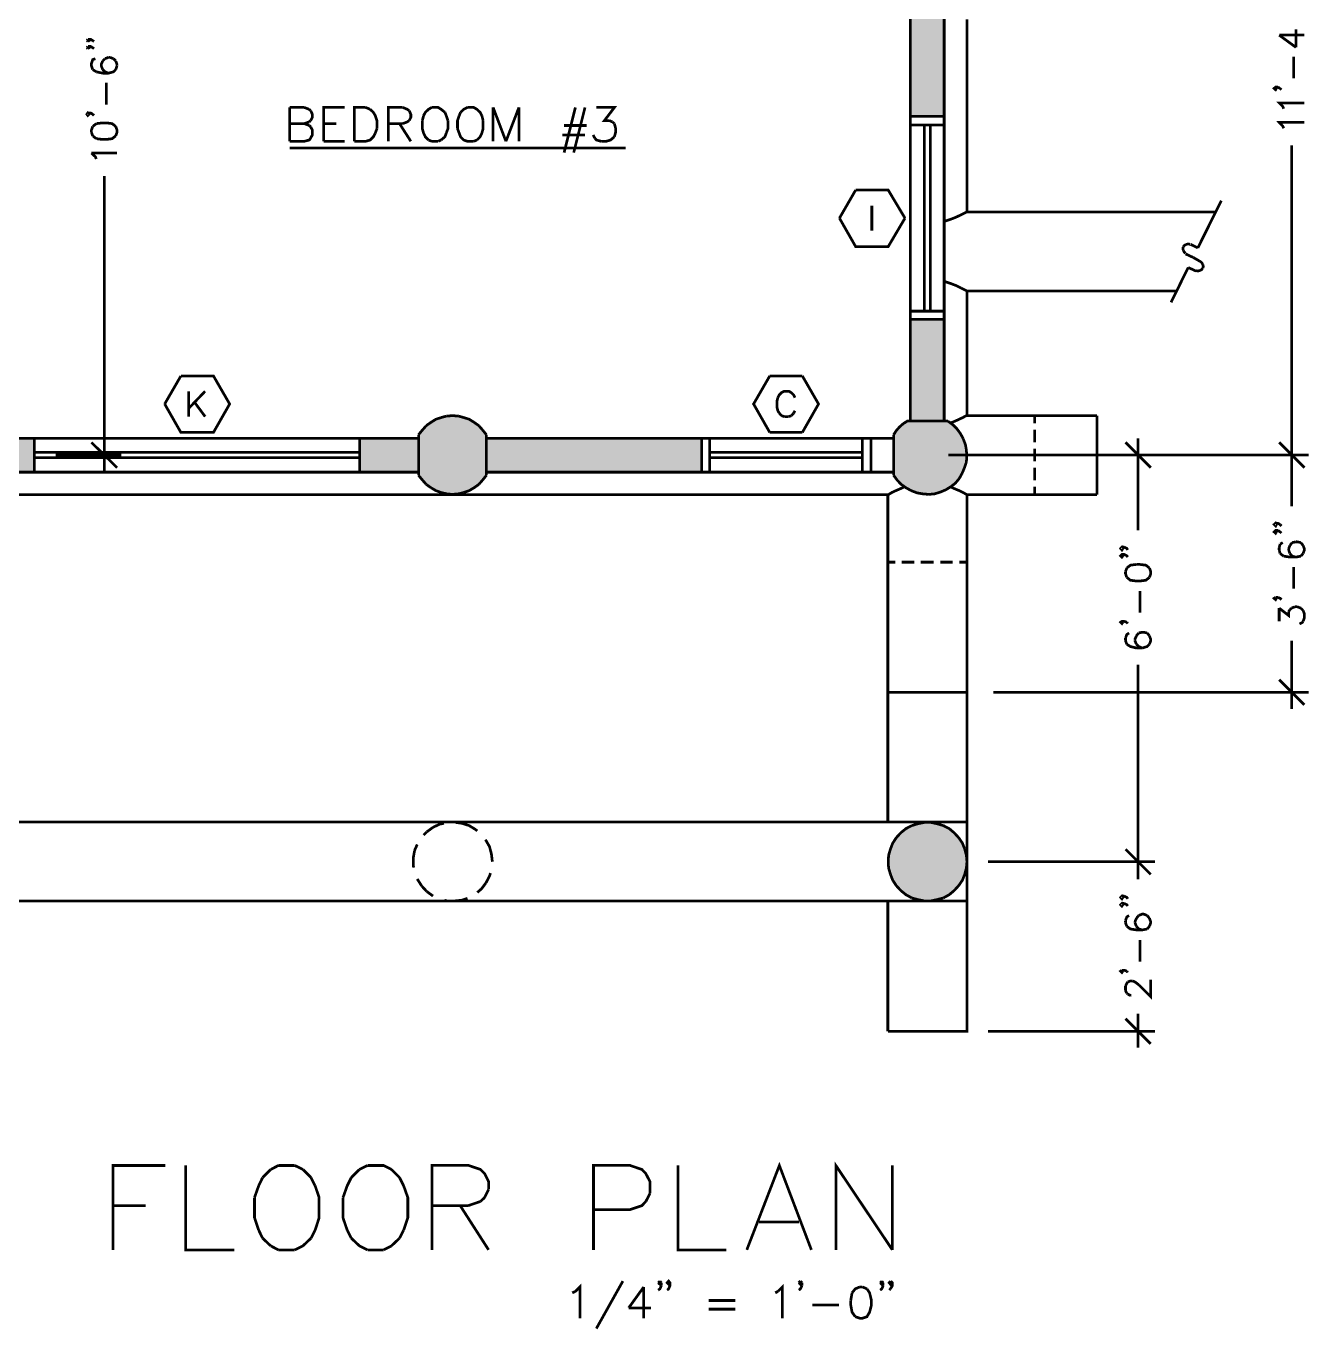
# Model space of a CAD drawing. Header units: millimetres. Extents: x 31 to 857, y 6 to 562.
# Drawn here: x 149.6 to 269.8, y 200.5 to 322.6 of the extents above; entities that cross this region are included whole.
import ezdxf

# ---------------------------------------------------------------- set-up
doc = ezdxf.new("R2010")
doc.units = ezdxf.units.MM
doc.layers.add('H', color=7, linetype='Continuous')
doc.layers.add('P', color=7, linetype='Continuous')

msp = doc.modelspace()

# ---------------------------------------------------------------- hatches: boundary and pattern name
at = {"layer": 'H', "linetype": 'Continuous'}
for points in [[(232.41, 314.149), (232.41, 339.602), (235.585, 314.149), (232.41, 314.149)], [(235.585, 314.149), (232.41, 339.602), (235.585, 339.602), (235.585, 314.149)], [(232.41, 295.099), (232.41, 295.152), (235.585, 295.099), (232.41, 295.099)], [(235.585, 295.099), (232.41, 295.152), (235.585, 295.152), (235.585, 295.099)], [(232.41, 285.627), (232.41, 295.099), (235.585, 285.627), (232.41, 285.627)], [(235.585, 285.627), (232.41, 295.099), (235.585, 295.099), (235.585, 285.627)], [(187.872, 285.75), (188.507, 285.997), (191.223, 285.75), (187.872, 285.75)], [(188.507, 285.997), (189.177, 286.138), (190.588, 285.997), (188.507, 285.997)], [(191.223, 285.75), (188.507, 285.997), (190.588, 285.997), (191.223, 285.75)], [(190.588, 285.997), (189.177, 286.138), (189.9, 286.138), (190.588, 285.997)], [(186.355, 284.357), (186.778, 284.903), (192.705, 284.357), (186.355, 284.357)], [(186.778, 284.903), (187.29, 285.362), (192.317, 284.903), (186.778, 284.903)], [(192.705, 284.357), (186.778, 284.903), (192.317, 284.903), (192.705, 284.357)], [(187.29, 285.362), (187.872, 285.75), (191.805, 285.362), (187.29, 285.362)], [(192.317, 284.903), (187.29, 285.362), (191.805, 285.362), (192.317, 284.903)], [(191.805, 285.362), (187.872, 285.75), (191.223, 285.75), (191.805, 285.362)], [(230.84, 284.357), (231.052, 284.692), (237.155, 284.357), (230.84, 284.357)], [(231.052, 284.692), (231.175, 284.868), (236.943, 284.692), (231.052, 284.692)], [(237.155, 284.357), (231.052, 284.692), (236.943, 284.692), (237.155, 284.357)], [(231.175, 284.868), (231.51, 285.203), (236.802, 284.868), (231.175, 284.868)], [(236.943, 284.692), (231.175, 284.868), (236.802, 284.868), (236.943, 284.692)], [(231.51, 285.203), (231.599, 285.291), (236.467, 285.203), (231.51, 285.203)], [(236.802, 284.868), (231.51, 285.203), (236.467, 285.203), (236.802, 284.868)], [(231.599, 285.291), (232.075, 285.627), (236.396, 285.291), (231.599, 285.291)], [(236.467, 285.203), (231.599, 285.291), (236.396, 285.291), (236.467, 285.203)], [(236.396, 285.291), (232.075, 285.627), (235.92, 285.627), (236.396, 285.291)], [(148.255, 280.846), (148.255, 284.021), (150.372, 280.846), (148.255, 280.846)], [(150.372, 280.846), (148.255, 284.021), (150.372, 284.021), (150.372, 280.846)], [(180.852, 280.846), (180.852, 284.021), (186.355, 280.846), (180.852, 280.846)], [(186.355, 280.846), (180.852, 284.021), (186.355, 284.021), (186.355, 280.846)], [(186.355, 280.547), (186.355, 284.357), (192.705, 280.547), (186.355, 280.547)], [(192.705, 280.547), (186.355, 284.357), (192.705, 284.357), (192.705, 280.547)], [(192.705, 280.846), (192.705, 284.021), (212.848, 280.846), (192.705, 280.846)], [(212.848, 280.846), (192.705, 284.021), (212.848, 284.021), (212.848, 280.846)], [(230.84, 284.092), (230.84, 284.357), (237.314, 284.092), (230.84, 284.092)], [(237.314, 284.092), (230.84, 284.357), (237.155, 284.357), (237.314, 284.092)], [(230.84, 283.422), (230.84, 284.092), (237.578, 283.422), (230.84, 283.422)], [(237.578, 283.422), (230.84, 284.092), (237.314, 284.092), (237.578, 283.422)], [(230.84, 282.698), (230.84, 283.422), (237.702, 282.698), (230.84, 282.698)], [(237.702, 282.698), (230.84, 283.422), (237.578, 283.422), (237.702, 282.698)], [(230.84, 282.028), (230.84, 282.698), (237.649, 282.028), (230.84, 282.028)], [(237.649, 282.028), (230.84, 282.698), (237.702, 282.698), (237.649, 282.028)], [(230.84, 281.305), (230.84, 282.028), (237.525, 281.305), (230.84, 281.305)], [(237.525, 281.305), (230.84, 282.028), (237.649, 282.028), (237.525, 281.305)], [(230.84, 280.67), (230.84, 281.305), (237.243, 280.67), (230.84, 280.67)], [(237.243, 280.67), (230.84, 281.305), (237.525, 281.305), (237.243, 280.67)], [(186.778, 280), (186.355, 280.547), (192.317, 280), (186.778, 280)], [(192.317, 280), (186.355, 280.547), (192.705, 280.547), (192.317, 280)], [(187.29, 279.523), (186.778, 280), (191.805, 279.523), (187.29, 279.523)], [(191.805, 279.523), (186.778, 280), (192.317, 280), (191.805, 279.523)], [(230.84, 280.547), (230.84, 280.67), (237.155, 280.547), (230.84, 280.547)], [(237.155, 280.547), (230.84, 280.67), (237.243, 280.67), (237.155, 280.547)], [(231.14, 280.07), (230.84, 280.547), (236.855, 280.07), (231.14, 280.07)], [(236.855, 280.07), (230.84, 280.547), (237.155, 280.547), (236.855, 280.07)], [(231.228, 280), (231.14, 280.07), (236.732, 280), (231.228, 280)], [(236.732, 280), (231.14, 280.07), (236.855, 280.07), (236.732, 280)], [(231.652, 279.612), (231.228, 280), (236.343, 279.612), (231.652, 279.612)], [(236.343, 279.612), (231.228, 280), (236.732, 280), (236.343, 279.612)], [(187.872, 279.153), (187.29, 279.523), (191.223, 279.153), (187.872, 279.153)], [(191.223, 279.153), (187.29, 279.523), (191.805, 279.523), (191.223, 279.153)], [(188.507, 278.888), (187.872, 279.153), (190.588, 278.888), (188.507, 278.888)], [(190.588, 278.888), (187.872, 279.153), (191.223, 279.153), (190.588, 278.888)], [(189.177, 278.765), (188.507, 278.888), (189.9, 278.765), (189.177, 278.765)], [(189.9, 278.765), (188.507, 278.888), (190.588, 278.888), (189.9, 278.765)], [(231.775, 279.488), (231.652, 279.612), (236.22, 279.488), (231.775, 279.488)], [(236.22, 279.488), (231.652, 279.612), (236.343, 279.612), (236.22, 279.488)], [(232.234, 279.188), (231.775, 279.488), (235.744, 279.188), (232.234, 279.188)], [(235.744, 279.188), (231.775, 279.488), (236.22, 279.488), (235.744, 279.188)], [(232.357, 279.1), (232.234, 279.188), (235.585, 279.1), (232.357, 279.1)], [(235.585, 279.1), (232.234, 279.188), (235.744, 279.188), (235.585, 279.1)], [(232.922, 278.941), (232.357, 279.1), (235.126, 278.941), (232.922, 278.941)], [(235.126, 278.941), (232.357, 279.1), (235.585, 279.1), (235.126, 278.941)], [(233.045, 278.888), (232.922, 278.941), (234.915, 278.888), (233.045, 278.888)], [(234.915, 278.888), (232.922, 278.941), (235.126, 278.941), (234.915, 278.888)], [(233.627, 278.765), (233.045, 278.888), (234.438, 278.765), (233.627, 278.765)], [(234.438, 278.765), (233.045, 278.888), (234.915, 278.888), (234.438, 278.765)], [(233.01, 247.897), (233.627, 248.038), (235.038, 247.897), (233.01, 247.897)], [(235.038, 247.897), (233.627, 248.038), (234.35, 248.038), (235.038, 247.897)], [(230.84, 246.292), (231.263, 246.839), (237.155, 246.292), (230.84, 246.292)], [(231.263, 246.839), (231.775, 247.315), (236.732, 246.839), (231.263, 246.839)], [(237.155, 246.292), (231.263, 246.839), (236.732, 246.839), (237.155, 246.292)], [(231.775, 247.315), (232.357, 247.65), (236.22, 247.315), (231.775, 247.315)], [(236.732, 246.839), (231.775, 247.315), (236.22, 247.315), (236.732, 246.839)], [(232.357, 247.65), (233.01, 247.897), (235.673, 247.65), (232.357, 247.65)], [(236.22, 247.315), (232.357, 247.65), (235.673, 247.65), (236.22, 247.315)], [(235.673, 247.65), (233.01, 247.897), (235.038, 247.897), (235.673, 247.65)], [(230.382, 245.022), (230.54, 245.71), (237.649, 245.022), (230.382, 245.022)], [(230.54, 245.71), (230.84, 246.292), (237.455, 245.71), (230.54, 245.71)], [(237.649, 245.022), (230.54, 245.71), (237.455, 245.71), (237.649, 245.022)], [(237.455, 245.71), (230.84, 246.292), (237.155, 246.292), (237.455, 245.71)], [(230.293, 244.352), (230.382, 245.022), (237.702, 244.352), (230.293, 244.352)], [(230.382, 243.664), (230.293, 244.352), (237.649, 243.664), (230.382, 243.664)], [(237.649, 243.664), (230.293, 244.352), (237.702, 244.352), (237.649, 243.664)], [(237.702, 244.352), (230.382, 245.022), (237.649, 245.022), (237.702, 244.352)], [(230.54, 242.993), (230.382, 243.664), (237.455, 242.993), (230.54, 242.993)], [(237.455, 242.993), (230.382, 243.664), (237.649, 243.664), (237.455, 242.993)], [(230.84, 242.394), (230.54, 242.993), (237.155, 242.394), (230.84, 242.394)], [(237.155, 242.394), (230.54, 242.993), (237.455, 242.993), (237.155, 242.394)], [(231.263, 241.847), (230.84, 242.394), (236.732, 241.847), (231.263, 241.847)], [(236.732, 241.847), (230.84, 242.394), (237.155, 242.394), (236.732, 241.847)], [(231.775, 241.388), (231.263, 241.847), (236.22, 241.388), (231.775, 241.388)], [(236.22, 241.388), (231.263, 241.847), (236.732, 241.847), (236.22, 241.388)], [(232.357, 241.053), (231.775, 241.388), (235.673, 241.053), (232.357, 241.053)], [(235.673, 241.053), (231.775, 241.388), (236.22, 241.388), (235.673, 241.053)], [(233.01, 240.788), (232.357, 241.053), (235.038, 240.788), (233.01, 240.788)], [(235.038, 240.788), (232.357, 241.053), (235.673, 241.053), (235.038, 240.788)], [(233.627, 240.665), (233.01, 240.788), (234.35, 240.665), (233.627, 240.665)], [(234.35, 240.665), (233.01, 240.788), (235.038, 240.788), (234.35, 240.665)]]:
    msp.add_hatch(color=256, dxfattribs=at).paths.add_polyline_path(points)

# ---------------------------------------------------------------- linework, layer by layer
at = {"layer": 'P', "const_width": 0.254}
for points in [[(235.567, 285.627), (235.567, 351.243)], [(232.392, 285.627), (232.392, 339.602)], [(237.702, 305.223), (237.702, 323.268)], [(237.702, 312.932), (237.702, 323.18)], [(268.517, 320.64), (268.517, 322.333)], [(155.275, 321.275), (155.363, 321.398)], [(155.363, 321.187), (155.275, 321.275)], [(155.363, 321.398), (155.487, 321.275), (155.363, 321.187)], [(155.363, 321.398), (155.61, 321.398), (155.822, 321.275)], [(155.822, 321.275), (155.945, 321.187)], [(266.947, 321.786), (268.517, 320.64)], [(266.947, 321.786), (269.311, 321.786)], [(155.275, 320.604), (155.363, 320.728)], [(155.363, 320.516), (155.275, 320.604)], [(155.363, 320.728), (155.487, 320.604), (155.363, 320.516)], [(155.363, 320.728), (155.61, 320.728), (155.822, 320.604)], [(155.822, 320.604), (155.945, 320.516)], [(156.069, 319.581), (155.822, 319.493), (155.698, 319.123), (155.698, 318.911), (155.822, 318.558)], [(156.757, 319.37), (156.616, 319.035), (156.616, 318.911), (156.757, 318.558)], [(156.968, 319.581), (156.757, 319.37)], [(157.304, 319.705), (156.968, 319.581)], [(157.427, 319.705), (157.304, 319.705)], [(157.762, 319.581), (157.427, 319.705)], [(157.974, 319.37), (157.762, 319.581)], [(158.097, 319.035), (157.974, 319.37)], [(157.974, 318.558), (158.097, 318.911)], [(158.097, 318.911), (158.097, 319.035)], [(268.305, 317.729), (268.305, 319.758)], [(155.822, 318.558), (156.157, 318.347)], [(156.157, 318.347), (156.757, 318.223)], [(156.757, 318.223), (157.304, 318.223), (157.762, 318.347), (157.974, 318.558)], [(156.757, 318.558), (156.968, 318.347)], [(156.968, 318.347), (157.304, 318.223)], [(157.092, 315.26), (157.092, 317.341)], [(266.612, 316.918), (266.682, 316.794), (266.612, 316.671), (266.471, 316.794), (266.612, 316.918), (266.823, 316.918)], [(266.823, 316.918), (267.035, 316.794)], [(267.035, 316.794), (267.159, 316.671)], [(174.272, 311.838), (174.272, 315.013)], [(174.272, 315.013), (175.63, 315.013)], [(175.63, 315.013), (176.089, 314.837)], [(177.447, 311.838), (177.447, 315.013), (179.405, 315.013)], [(180.322, 311.838), (180.322, 315.013), (181.381, 315.013)], [(181.381, 315.013), (181.804, 314.837)], [(183.497, 311.838), (183.497, 315.013), (184.856, 315.013)], [(184.856, 315.013), (185.279, 314.837), (185.455, 314.713)], [(187.572, 315.013), (187.272, 314.837), (186.972, 314.554), (186.813, 314.254)], [(188.807, 314.554), (188.454, 314.837), (188.172, 315.013), (187.572, 315.013), (187.572, 315.013)], [(190.906, 315.013), (190.571, 314.837), (190.271, 314.554)], [(192.264, 314.254), (192.105, 314.554), (191.805, 314.837), (191.505, 315.013), (190.906, 315.013), (190.906, 315.013)], [(193.322, 311.838), (193.322, 315.013)], [(193.322, 315.013), (194.522, 311.838)], [(194.522, 311.838), (195.739, 315.013)], [(195.739, 315.013), (195.739, 311.838)], [(201.03, 315.013), (199.972, 310.78)], [(201.93, 315.013), (200.872, 310.78)], [(202.988, 315.013), (204.682, 315.013), (203.747, 313.778), (204.205, 313.778)], [(267.37, 314.889), (267.282, 315.101), (266.947, 315.436), (269.311, 315.436)], [(155.363, 314.501), (155.487, 314.378), (155.363, 314.254), (155.275, 314.378), (155.363, 314.501)], [(155.363, 314.501), (155.61, 314.501), (155.822, 314.378)], [(155.822, 314.378), (155.945, 314.254)], [(176.089, 314.837), (176.23, 314.713)], [(176.23, 313.778), (176.089, 313.655)], [(176.23, 314.713), (176.389, 314.378), (176.389, 314.078), (176.23, 313.778)], [(181.804, 314.837), (182.104, 314.554), (182.28, 314.254), (182.439, 313.778), (182.439, 313.02)], [(185.455, 313.778), (185.279, 313.655), (184.856, 313.496)], [(185.455, 314.713), (185.614, 314.378), (185.614, 314.078), (185.455, 313.778)], [(186.813, 314.254), (186.69, 313.778)], [(186.69, 313.778), (186.69, 313.02), (186.813, 312.596), (186.972, 312.261), (187.272, 311.961)], [(188.93, 314.254), (188.807, 314.554)], [(189.089, 313.778), (188.93, 314.254)], [(188.93, 312.596), (189.089, 313.02), (189.089, 313.778)], [(190.147, 314.254), (189.988, 313.778), (189.988, 313.02)], [(190.271, 314.554), (190.147, 314.254)], [(191.805, 311.961), (192.105, 312.261), (192.264, 312.596), (192.387, 313.02), (192.387, 313.778)], [(192.387, 313.778), (192.264, 314.254)], [(204.205, 313.778), (204.505, 313.655)], [(232.41, 295.116), (232.41, 314.166)], [(232.41, 314.166), (235.585, 314.166)], [(235.585, 314.166), (235.585, 295.152), (232.41, 295.152)], [(155.822, 313.231), (155.698, 312.896), (155.698, 312.685), (155.698, 312.685)], [(155.698, 312.685), (155.822, 312.349)], [(156.157, 313.496), (155.822, 313.231)], [(157.092, 313.567), (156.757, 313.567), (156.157, 313.496)], [(157.974, 313.231), (157.639, 313.496), (157.092, 313.567)], [(157.974, 312.349), (158.097, 312.685), (158.097, 312.896), (157.974, 313.231)], [(176.089, 313.655), (175.63, 313.496), (174.272, 313.496)], [(175.63, 313.496), (176.107, 313.32)], [(176.107, 313.32), (176.23, 313.196)], [(176.23, 313.196), (176.389, 312.896), (176.389, 312.438), (176.23, 312.138)], [(177.447, 313.496), (178.647, 313.496)], [(182.28, 312.596), (182.104, 312.261), (181.804, 311.961), (181.381, 311.838), (180.322, 311.838), (180.322, 311.838)], [(182.439, 313.02), (182.28, 312.596)], [(184.856, 313.496), (183.497, 313.496)], [(184.556, 313.496), (185.614, 311.838)], [(188.454, 311.961), (188.807, 312.261), (188.93, 312.596)], [(189.988, 313.02), (190.147, 312.596)], [(190.147, 312.596), (190.271, 312.261), (190.571, 311.961), (190.906, 311.838), (191.505, 311.838)], [(199.972, 313.32), (202.089, 313.32)], [(204.505, 313.655), (204.682, 313.496)], [(204.682, 313.496), (204.805, 313.02), (204.805, 312.72), (204.682, 312.261)], [(232.392, 313.355), (235.567, 313.355)], [(233.715, 295.928), (233.715, 313.355)], [(234.262, 295.928), (234.262, 313.355)], [(267.37, 313.055), (267.282, 313.267), (266.947, 313.619), (269.311, 313.619)], [(155.822, 312.349), (156.157, 312.085)], [(156.157, 312.085), (156.757, 312.014)], [(156.757, 312.014), (157.092, 312.014), (157.639, 312.085), (157.974, 312.349)], [(176.23, 312.138), (176.107, 311.961), (175.63, 311.838), (174.272, 311.838)], [(177.447, 311.838), (179.405, 311.838)], [(187.272, 311.961), (187.572, 311.838)], [(187.572, 311.838), (188.172, 311.838)], [(188.172, 311.838), (188.454, 311.961)], [(191.505, 311.838), (191.805, 311.961)], [(199.813, 312.438), (201.93, 312.438)], [(202.847, 312.138), (202.688, 312.438)], [(203.447, 311.838), (202.988, 311.961), (202.847, 312.138)], [(204.682, 312.261), (204.329, 311.961), (203.906, 311.838), (203.447, 311.838)], [(268.129, 280.846), (268.129, 311.45)], [(156.157, 310.18), (156.069, 310.392), (155.698, 310.744)], [(155.698, 310.744), (158.097, 310.744)], [(174.272, 311.203), (205.74, 311.203)], [(156.916, 280.846), (156.916, 308.575)], [(225.76, 304.641), (227.277, 307.269)], [(227.277, 307.269), (230.329, 307.269), (231.898, 304.641)], [(227.277, 307.269), (227.277, 307.269)], [(228.794, 303.459), (228.794, 305.823)], [(236.679, 304.729), (237.19, 304.976), (237.702, 305.223)], [(261.02, 305.223), (237.702, 305.223)], [(261.532, 306.282), (259.327, 301.854)], [(231.898, 304.641), (230.329, 301.978), (227.277, 301.978), (225.76, 304.641)], [(235.585, 304.341), (236.132, 304.518), (236.679, 304.729)], [(257.969, 301.978), (257.933, 301.801), (257.969, 301.59)], [(258.233, 302.189), (258.092, 302.101), (257.969, 301.978)], [(257.969, 301.59), (258.057, 301.466), (258.18, 301.343)], [(258.604, 302.189), (258.445, 302.225), (258.233, 302.189)], [(259.327, 301.854), (258.639, 302.189)], [(258.904, 300.955), (258.18, 301.29)], [(259.574, 300.567), (258.904, 300.955)], [(259.786, 300.32), (259.715, 300.443), (259.574, 300.584)], [(258.427, 300.02), (256.822, 296.757)], [(258.427, 300.02), (259.151, 299.685)], [(259.151, 299.738), (259.327, 299.685), (259.539, 299.738)], [(259.539, 299.738), (259.662, 299.808), (259.786, 299.949)], [(259.786, 299.949), (259.838, 300.108), (259.786, 300.32)], [(236.132, 298.538), (235.585, 298.715)], [(237.19, 298.08), (236.679, 298.327), (236.132, 298.538)], [(237.702, 297.815), (237.19, 298.08)], [(237.702, 286.138), (237.702, 297.815)], [(257.334, 297.815), (237.702, 297.815)], [(232.392, 295.928), (235.567, 295.928)], [(164.077, 289.86), (167.128, 289.86), (168.645, 287.232), (167.128, 284.568), (164.077, 284.568), (162.56, 287.232)], [(162.56, 287.232), (164.077, 289.86)], [(164.077, 289.86), (164.077, 289.86)], [(219.234, 284.568), (217.717, 287.232), (219.234, 289.86)], [(219.234, 289.86), (222.285, 289.86)], [(219.234, 289.86), (219.234, 289.86)], [(222.285, 289.86), (223.802, 287.232), (222.285, 284.568)], [(164.8, 286.05), (164.8, 288.431)], [(166.352, 288.431), (164.8, 286.808)], [(221.597, 287.831), (221.474, 288.078), (221.262, 288.29), (221.015, 288.431), (220.592, 288.431), (220.327, 288.29), (220.116, 288.078), (219.992, 287.831)], [(165.347, 287.408), (166.352, 286.05)], [(219.992, 287.831), (219.904, 287.496), (219.904, 286.949), (219.992, 286.597), (220.116, 286.385)], [(188.454, 285.962), (187.96, 285.803), (187.484, 285.503), (187.06, 285.203)], [(188.965, 286.103), (188.454, 285.962)], [(190.077, 286.103), (189.512, 286.138), (188.965, 286.103)], [(190.571, 285.962), (190.077, 286.103)], [(191.558, 285.503), (191.082, 285.803), (190.571, 285.962)], [(220.116, 286.385), (220.327, 286.138)], [(220.327, 286.138), (220.592, 286.05)], [(220.592, 286.05), (221.015, 286.05)], [(221.015, 286.05), (221.262, 286.138)], [(221.262, 286.138), (221.474, 286.385)], [(221.474, 286.385), (221.597, 286.597)], [(236.202, 285.468), (236.59, 285.627), (236.978, 285.803), (237.349, 285.979), (237.702, 286.173)], [(237.702, 286.138), (244.052, 286.138)], [(244.052, 285.415), (244.052, 286.138)], [(249.89, 286.138), (244.052, 286.138)], [(249.89, 278.73), (249.89, 286.138)], [(187.06, 285.203), (186.69, 284.78), (186.337, 284.357)], [(191.982, 285.203), (191.558, 285.503)], [(192.352, 284.78), (191.982, 285.203)], [(192.687, 284.357), (192.352, 284.78)], [(222.285, 284.568), (219.234, 284.568)], [(231.722, 285.38), (231.387, 285.08), (231.087, 284.745), (230.84, 284.357)], [(232.11, 285.627), (231.722, 285.38)], [(232.057, 285.627), (235.92, 285.627)], [(237.349, 283.986), (237.102, 284.445), (236.767, 284.903), (236.379, 285.291), (235.92, 285.627)], [(244.052, 283.633), (244.052, 284.833)], [(148.237, 284.021), (186.337, 284.021)], [(150.354, 284.021), (180.834, 284.021), (180.834, 280.846), (150.354, 280.846), (150.354, 284.021), (150.354, 284.021)], [(155.698, 283.633), (158.097, 281.27)], [(186.337, 280.547), (186.337, 284.357)], [(192.687, 280.547), (192.687, 284.357)], [(192.687, 284.021), (230.84, 284.021)], [(228.723, 284.021), (212.848, 284.021)], [(212.848, 284.021), (212.848, 280.846)], [(213.607, 284.021), (213.607, 280.846)], [(227.912, 284.021), (227.912, 280.846)], [(228.723, 284.021), (228.723, 280.846)], [(230.84, 284.357), (230.84, 280.547)], [(237.684, 282.328), (237.649, 282.928), (237.561, 283.422), (237.349, 283.986)], [(254.917, 281.27), (252.554, 283.633)], [(253.735, 284.021), (253.735, 275.396)], [(266.947, 283.633), (269.311, 281.27)], [(269.311, 281.27), (266.947, 283.633)], [(268.129, 284.021), (268.129, 277.636)], [(180.834, 282.716), (150.354, 282.716)], [(180.834, 282.205), (150.354, 282.205)], [(152.347, 282.452), (158.485, 282.452)], [(227.912, 282.716), (213.607, 282.716)], [(227.912, 282.205), (213.607, 282.205)], [(235.955, 282.452), (269.699, 282.452)], [(235.955, 282.452), (269.699, 282.452)], [(237.649, 281.781), (237.684, 282.328)], [(244.052, 281.869), (244.052, 283.051)], [(251.83, 282.452), (255.305, 282.452)], [(148.237, 280.846), (186.337, 280.846)], [(192.687, 280.846), (230.84, 280.846)], [(228.723, 280.846), (212.848, 280.846)], [(237.261, 280.758), (237.472, 281.27), (237.649, 281.781)], [(244.052, 280.088), (244.052, 281.27)], [(186.337, 280.547), (186.69, 280.123)], [(186.69, 280.123), (187.06, 279.7)], [(187.06, 279.7), (187.484, 279.4)], [(190.571, 278.941), (191.082, 279.118), (191.558, 279.4), (191.982, 279.7)], [(191.982, 279.7), (192.352, 280.123), (192.687, 280.547)], [(230.84, 280.547), (231.175, 280.088), (231.546, 279.7), (232.022, 279.365), (232.481, 279.118)], [(236.202, 279.488), (236.626, 279.823), (236.978, 280.247)], [(236.978, 280.247), (237.261, 280.758)], [(148.802, 278.73), (230.293, 278.73)], [(187.484, 279.4), (187.96, 279.118), (188.454, 278.941)], [(188.454, 278.941), (188.965, 278.818)], [(188.965, 278.818), (189.512, 278.765), (190.077, 278.818)], [(190.077, 278.818), (190.571, 278.941)], [(230.293, 272.415), (230.293, 278.73)], [(230.664, 278.941), (230.329, 278.73)], [(231.052, 279.118), (230.664, 278.941)], [(231.81, 279.453), (231.422, 279.277), (231.052, 279.118)], [(232.481, 279.118), (233.027, 278.906), (233.539, 278.818), (234.139, 278.765)], [(234.139, 278.765), (234.685, 278.818), (235.197, 278.977), (235.708, 279.188), (236.202, 279.488)], [(236.978, 279.118), (236.59, 279.277), (236.202, 279.453)], [(237.349, 278.941), (236.978, 279.118)], [(237.702, 278.73), (237.349, 278.941)], [(237.702, 272.415), (237.702, 278.73)], [(237.702, 278.73), (244.052, 278.73)], [(244.052, 278.73), (244.052, 279.488)], [(244.052, 278.73), (249.89, 278.73)], [(266.612, 276.066), (266.682, 275.943), (266.612, 275.802), (266.471, 275.943), (266.612, 276.066)], [(266.612, 276.066), (266.823, 276.066), (267.035, 275.943)], [(267.035, 275.943), (267.159, 275.802)], [(266.612, 275.396), (266.682, 275.255), (266.612, 275.131), (266.471, 275.255), (266.612, 275.396), (266.823, 275.396)], [(266.823, 275.396), (267.035, 275.255)], [(267.035, 275.255), (267.159, 275.131)], [(252.218, 273.826), (252.307, 273.703), (252.218, 273.562), (252.095, 273.703), (252.218, 273.826)], [(252.218, 273.826), (252.43, 273.826)], [(252.43, 273.826), (252.677, 273.703), (252.765, 273.562)], [(267.035, 274.108), (266.947, 273.773)], [(266.947, 273.773), (266.947, 273.562)], [(266.947, 273.562), (267.035, 273.226)], [(267.282, 274.249), (267.035, 274.108)], [(267.952, 273.985), (267.829, 273.65)], [(267.829, 273.65), (267.829, 273.562)], [(267.829, 273.562), (267.952, 273.226)], [(268.164, 274.249), (267.952, 273.985)], [(268.517, 274.32), (268.164, 274.249)], [(268.64, 274.32), (268.517, 274.32)], [(268.975, 274.249), (268.64, 274.32)], [(269.187, 273.985), (268.975, 274.249)], [(269.187, 273.226), (269.311, 273.562), (269.311, 273.65), (269.187, 273.985)], [(230.293, 272.415), (230.999, 272.415)], [(230.293, 260.227), (237.702, 260.227), (237.702, 272.415)], [(230.293, 272.415), (230.293, 260.227)], [(231.599, 272.415), (232.78, 272.415)], [(233.38, 272.415), (234.597, 272.415)], [(235.197, 272.415), (236.379, 272.415)], [(236.978, 272.415), (237.702, 272.415)], [(252.218, 273.138), (252.307, 273.015), (252.218, 272.891), (252.095, 273.015), (252.218, 273.138), (252.43, 273.138), (252.677, 273.015), (252.765, 272.891)], [(267.035, 273.226), (267.37, 272.979)], [(267.37, 272.979), (267.952, 272.891), (268.517, 272.891), (268.975, 272.979)], [(267.952, 273.226), (268.164, 272.979)], [(268.164, 272.979), (268.517, 272.891)], [(268.975, 272.979), (269.187, 273.226)], [(252.677, 271.868), (252.554, 271.533)], [(252.554, 271.533), (252.554, 271.321)], [(252.554, 271.321), (252.677, 270.986)], [(252.554, 271.321), (252.554, 271.321)], [(253.559, 272.203), (253.012, 272.133), (252.677, 271.868)], [(253.912, 272.203), (253.559, 272.203)], [(254.794, 271.868), (254.459, 272.133), (253.912, 272.203)], [(254.794, 270.986), (254.917, 271.321), (254.917, 271.533), (254.794, 271.868)], [(268.305, 269.928), (268.305, 271.956)], [(252.677, 270.986), (253.012, 270.722), (253.559, 270.651), (253.912, 270.651), (254.459, 270.722), (254.794, 270.986)], [(253.912, 267.688), (253.912, 269.716)], [(266.682, 269.028), (266.612, 268.905), (266.471, 269.028), (266.612, 269.117)], [(266.612, 269.117), (266.682, 269.028)], [(266.612, 269.117), (266.823, 269.117)], [(266.823, 269.117), (267.035, 269.028), (267.159, 268.905)], [(266.947, 266.876), (266.947, 268.111)], [(266.947, 268.111), (267.829, 267.423), (267.829, 267.776)], [(267.829, 267.776), (267.97, 267.988)], [(267.97, 267.988), (268.093, 268.111)], [(268.093, 268.111), (268.429, 268.235)], [(268.429, 268.235), (268.64, 268.235)], [(268.64, 268.235), (268.975, 268.111)], [(268.975, 268.111), (269.187, 267.899)], [(269.187, 267.899), (269.311, 267.564), (269.311, 267.212), (269.187, 266.876)], [(252.307, 266.788), (252.218, 266.665), (252.095, 266.788), (252.218, 266.876), (252.43, 266.876)], [(252.218, 266.876), (252.307, 266.788)], [(252.43, 266.876), (252.677, 266.788)], [(252.677, 266.788), (252.765, 266.665)], [(269.187, 266.876), (269.099, 266.753), (268.852, 266.629)], [(252.889, 265.783), (252.677, 265.642), (252.554, 265.307)], [(252.554, 265.307), (252.554, 265.06)], [(252.554, 265.06), (252.677, 264.724)], [(253.577, 265.518), (253.436, 265.183)], [(253.436, 265.183), (253.436, 265.06)], [(253.436, 265.06), (253.577, 264.724)], [(253.788, 265.783), (253.577, 265.518)], [(254.582, 265.783), (254.247, 265.853), (254.123, 265.853), (253.788, 265.783)], [(254.794, 265.518), (254.582, 265.783)], [(254.794, 264.724), (254.917, 265.06), (254.917, 265.183), (254.794, 265.518)], [(268.129, 258.674), (268.129, 265.06)], [(252.677, 264.724), (253.012, 264.513), (253.577, 264.372)], [(253.577, 264.724), (253.788, 264.513)], [(253.577, 264.372), (254.123, 264.372)], [(253.788, 264.513), (254.123, 264.372)], [(254.123, 264.372), (254.582, 264.513), (254.794, 264.724)], [(253.735, 242.799), (253.735, 262.819)], [(266.947, 261.408), (269.311, 259.045)], [(237.702, 260.227), (237.702, 228.477), (230.293, 228.477)], [(230.293, 260.227), (230.293, 248.073)], [(240.189, 260.227), (269.699, 260.227)], [(237.702, 248.073), (141.393, 248.073)], [(188.718, 247.95), (188.33, 247.879), (187.695, 247.579)], [(191.682, 247.368), (191.082, 247.738), (190.412, 247.95), (189.812, 248.038)], [(235.497, 247.738), (234.897, 247.915), (234.315, 248.038), (233.715, 248.038), (233.116, 247.915), (232.533, 247.738)], [(187.113, 247.156), (186.813, 246.856)], [(187.695, 247.579), (187.113, 247.156)], [(191.841, 247.244), (191.682, 247.368)], [(231.51, 247.068), (231.087, 246.609), (230.752, 246.098), (230.54, 245.551)], [(232.533, 247.738), (231.987, 247.456), (231.51, 247.068)], [(237.49, 245.551), (237.278, 246.098), (236.926, 246.609), (236.502, 247.068), (236.044, 247.456), (235.497, 247.738)], [(185.967, 245.41), (185.843, 244.704), (185.843, 244.016), (185.879, 243.805)], [(186.214, 245.974), (185.967, 245.41)], [(193.252, 244.352), (193.163, 245.075), (192.987, 245.763), (192.652, 246.345), (192.617, 246.433)], [(230.54, 245.551), (230.364, 244.951), (230.329, 244.352), (230.364, 243.769), (230.54, 243.17)], [(237.649, 244.951), (237.49, 245.551)], [(252.554, 245.533), (254.917, 243.17)], [(254.917, 243.17), (252.554, 245.533)], [(253.735, 245.974), (253.735, 242.711)], [(237.702, 244.352), (237.649, 244.951)], [(237.649, 243.769), (237.702, 244.352)], [(237.702, 244.352), (237.702, 244.352)], [(239.677, 244.352), (255.305, 244.352)], [(239.677, 244.352), (255.305, 244.352)], [(192.652, 242.376), (192.987, 243.011), (193.075, 243.293)], [(230.54, 243.17), (230.752, 242.623), (231.087, 242.111), (231.51, 241.653)], [(235.497, 240.965), (236.044, 241.265), (236.502, 241.653), (236.926, 242.111), (237.278, 242.623), (237.49, 243.17)], [(237.49, 243.17), (237.649, 243.769)], [(186.214, 242.746), (186.267, 242.658), (186.637, 242.076)], [(186.637, 242.076), (187.113, 241.565)], [(191.841, 241.476), (192.229, 241.812), (192.652, 242.376)], [(237.702, 240.665), (141.393, 240.665)], [(187.113, 241.565), (187.695, 241.141)], [(188.754, 240.753), (189.018, 240.683)], [(189.018, 240.683), (189.724, 240.683)], [(189.724, 240.683), (190.412, 240.753)], [(190.412, 240.753), (190.923, 240.93)], [(230.293, 240.665), (230.293, 228.477)], [(231.51, 241.653), (231.987, 241.265), (232.533, 240.965)], [(232.533, 240.965), (233.116, 240.806), (233.715, 240.683), (234.315, 240.683), (234.897, 240.806), (235.497, 240.965)], [(252.218, 241.141), (252.307, 241.018), (252.218, 240.877), (252.095, 241.018), (252.218, 241.141)], [(252.218, 241.141), (252.43, 241.141)], [(252.43, 241.141), (252.677, 241.018), (252.765, 240.877)], [(252.218, 240.453), (252.307, 240.33), (252.218, 240.206), (252.095, 240.33), (252.218, 240.453)], [(252.218, 240.453), (252.43, 240.453)], [(252.43, 240.453), (252.677, 240.33), (252.765, 240.206)], [(252.889, 239.324), (252.677, 239.183), (252.554, 238.848)], [(253.788, 239.324), (253.577, 239.06)], [(254.582, 239.324), (254.247, 239.448), (254.123, 239.448), (253.788, 239.324)], [(254.794, 239.06), (254.582, 239.324)], [(252.554, 238.848), (252.554, 238.637)], [(252.554, 238.637), (252.677, 238.301)], [(252.677, 238.301), (253.012, 238.054), (253.577, 237.966)], [(253.577, 239.06), (253.436, 238.725)], [(253.436, 238.725), (253.436, 238.637)], [(253.436, 238.637), (253.577, 238.301)], [(253.577, 238.301), (253.788, 238.054)], [(253.577, 237.966), (254.123, 237.966), (254.582, 238.054)], [(253.788, 238.054), (254.123, 237.966)], [(254.582, 238.054), (254.794, 238.301)], [(254.794, 238.301), (254.917, 238.637), (254.917, 238.725), (254.794, 239.06)], [(253.912, 235.003), (253.912, 237.031)], [(252.307, 234.103), (252.218, 233.98), (252.095, 234.103), (252.218, 234.192)], [(252.218, 234.192), (252.307, 234.103)], [(252.218, 234.192), (252.43, 234.192), (252.677, 234.103)], [(252.677, 234.103), (252.765, 233.98)], [(252.765, 233.098), (253.012, 233.186), (253.224, 233.186)], [(253.224, 233.186), (253.436, 233.098), (253.788, 232.833)], [(253.788, 232.833), (254.917, 231.704), (254.917, 233.31)], [(252.554, 232.71), (252.677, 232.974), (252.765, 233.098)], [(252.554, 232.287), (252.554, 232.71)], [(252.677, 232.04), (252.554, 232.287)], [(252.765, 231.951), (252.677, 232.04)], [(253.012, 231.828), (252.765, 231.951)], [(253.1, 231.828), (253.012, 231.828)], [(252.554, 229.658), (254.917, 227.295)], [(253.735, 226.924), (253.735, 230.135)], [(239.677, 228.477), (255.305, 228.477)], [(217.082, 207.998), (220.133, 215.9), (223.132, 207.998)], [(225.425, 207.998), (225.425, 215.9), (230.717, 207.998)], [(157.727, 207.998), (157.727, 215.9), (162.631, 215.9)], [(164.536, 215.9), (164.536, 207.998), (169.069, 207.998)], [(172.491, 215.53), (171.732, 214.771)], [(173.214, 215.9), (172.491, 215.53)], [(174.748, 215.9), (173.214, 215.9), (173.214, 215.9)], [(175.507, 215.53), (174.748, 215.9)], [(176.265, 214.771), (175.507, 215.53)], [(180.799, 215.53), (180.04, 214.771)], [(181.557, 215.9), (180.799, 215.53)], [(183.797, 215.53), (183.074, 215.9), (181.557, 215.9)], [(181.557, 215.9), (181.557, 215.9)], [(184.556, 214.771), (183.797, 215.53)], [(187.607, 207.998), (187.607, 215.918), (190.994, 215.918), (192.14, 215.53), (192.528, 215.142), (192.899, 214.383), (192.899, 213.66)], [(202.724, 207.998), (202.724, 215.918), (206.11, 215.918), (207.257, 215.53), (207.627, 215.142), (208.015, 214.383), (208.015, 213.289)], [(210.644, 215.9), (210.644, 207.998), (215.177, 207.998)], [(230.717, 207.998), (230.717, 215.9)], [(171.362, 213.995), (170.974, 212.901)], [(171.732, 214.771), (171.362, 213.995)], [(176.653, 213.995), (176.265, 214.771)], [(176.653, 209.85), (177.024, 210.996), (177.024, 212.901), (176.653, 213.995)], [(179.652, 213.995), (179.264, 212.901)], [(180.04, 214.771), (179.652, 213.995)], [(184.944, 213.995), (184.556, 214.771)], [(184.944, 209.85), (185.332, 210.996), (185.332, 212.901), (184.944, 213.995)], [(192.899, 213.66), (192.528, 212.901)], [(170.974, 212.901), (170.974, 210.996)], [(179.264, 212.901), (179.264, 210.996)], [(192.14, 212.531), (190.994, 212.143)], [(192.528, 212.901), (192.14, 212.531)], [(207.627, 212.531), (207.257, 212.143), (206.11, 211.755), (202.724, 211.755)], [(208.015, 213.289), (207.627, 212.531)], [(157.727, 212.143), (160.778, 212.143)], [(190.994, 212.143), (187.607, 212.143)], [(190.235, 212.143), (192.899, 207.998)], [(170.974, 210.996), (171.362, 209.85)], [(179.264, 210.996), (179.652, 209.85)], [(218.211, 210.608), (221.985, 210.608)], [(171.362, 209.85), (171.732, 209.091)], [(171.732, 209.091), (172.491, 208.368)], [(175.507, 208.368), (176.265, 209.091)], [(176.265, 209.091), (176.653, 209.85)], [(179.652, 209.85), (180.04, 209.091)], [(180.04, 209.091), (180.799, 208.368)], [(183.797, 208.368), (184.556, 209.091)], [(184.556, 209.091), (184.944, 209.85)], [(172.491, 208.368), (173.214, 207.998)], [(173.214, 207.998), (174.748, 207.998)], [(174.748, 207.998), (175.507, 208.368)], [(180.799, 208.368), (181.557, 207.998)], [(181.557, 207.998), (183.074, 207.998)], [(183.074, 207.998), (183.797, 208.368)], [(205.475, 205.07), (202.988, 200.625)], [(208.774, 204.911), (208.95, 205.07)], [(208.95, 205.07), (209.074, 204.911)], [(209.885, 204.911), (209.762, 204.77), (209.621, 204.911), (209.762, 205.07), (209.885, 204.911), (209.885, 204.646), (209.762, 204.347), (209.621, 204.223)], [(221.95, 204.911), (222.109, 205.07)], [(222.109, 205.07), (222.25, 204.911)], [(229.57, 204.911), (229.729, 205.07)], [(229.729, 205.07), (229.852, 204.911)], [(230.717, 204.911), (230.54, 204.77), (230.417, 204.911), (230.54, 205.07)], [(230.54, 205.07), (230.717, 204.911), (230.717, 204.646), (230.54, 204.347)], [(200.731, 203.976), (201.03, 204.1)], [(201.03, 204.1), (201.454, 204.523), (201.454, 201.595)], [(207.433, 204.523), (206.022, 202.565)], [(207.433, 204.523), (207.433, 201.595)], [(209.074, 204.911), (208.95, 204.77), (208.774, 204.911)], [(209.074, 204.646), (208.95, 204.347), (208.774, 204.223)], [(209.074, 204.911), (209.074, 204.646)], [(219.745, 203.976), (219.992, 204.1)], [(219.992, 204.1), (220.416, 204.523), (220.416, 201.595)], [(222.25, 204.911), (222.109, 204.77), (221.95, 204.911)], [(222.25, 204.646), (222.109, 204.347), (221.95, 204.223)], [(222.25, 204.911), (222.25, 204.646)], [(226.942, 203.976), (226.818, 203.253)], [(227.665, 204.523), (227.242, 204.347), (226.942, 203.976)], [(227.242, 201.736), (227.665, 201.595), (227.912, 201.595), (228.335, 201.736), (228.582, 202.159), (228.759, 202.83), (228.759, 203.253), (228.582, 203.976), (228.335, 204.347)], [(227.912, 204.523), (227.665, 204.523), (227.665, 204.523)], [(228.335, 204.347), (227.912, 204.523)], [(229.852, 204.911), (229.729, 204.77), (229.57, 204.911)], [(229.852, 204.646), (229.729, 204.347), (229.57, 204.223)], [(229.852, 204.911), (229.852, 204.646)], [(230.54, 204.347), (230.417, 204.223)], [(213.519, 203.253), (216.023, 203.253)], [(223.22, 202.83), (225.707, 202.83)], [(226.818, 203.253), (226.818, 202.83), (226.942, 202.159), (227.242, 201.736)], [(206.022, 202.565), (208.104, 202.565)], [(213.519, 202.442), (216.023, 202.442)]]:
    msp.add_lwpolyline(points, dxfattribs=at)

doc.saveas('drawing.dxf')
